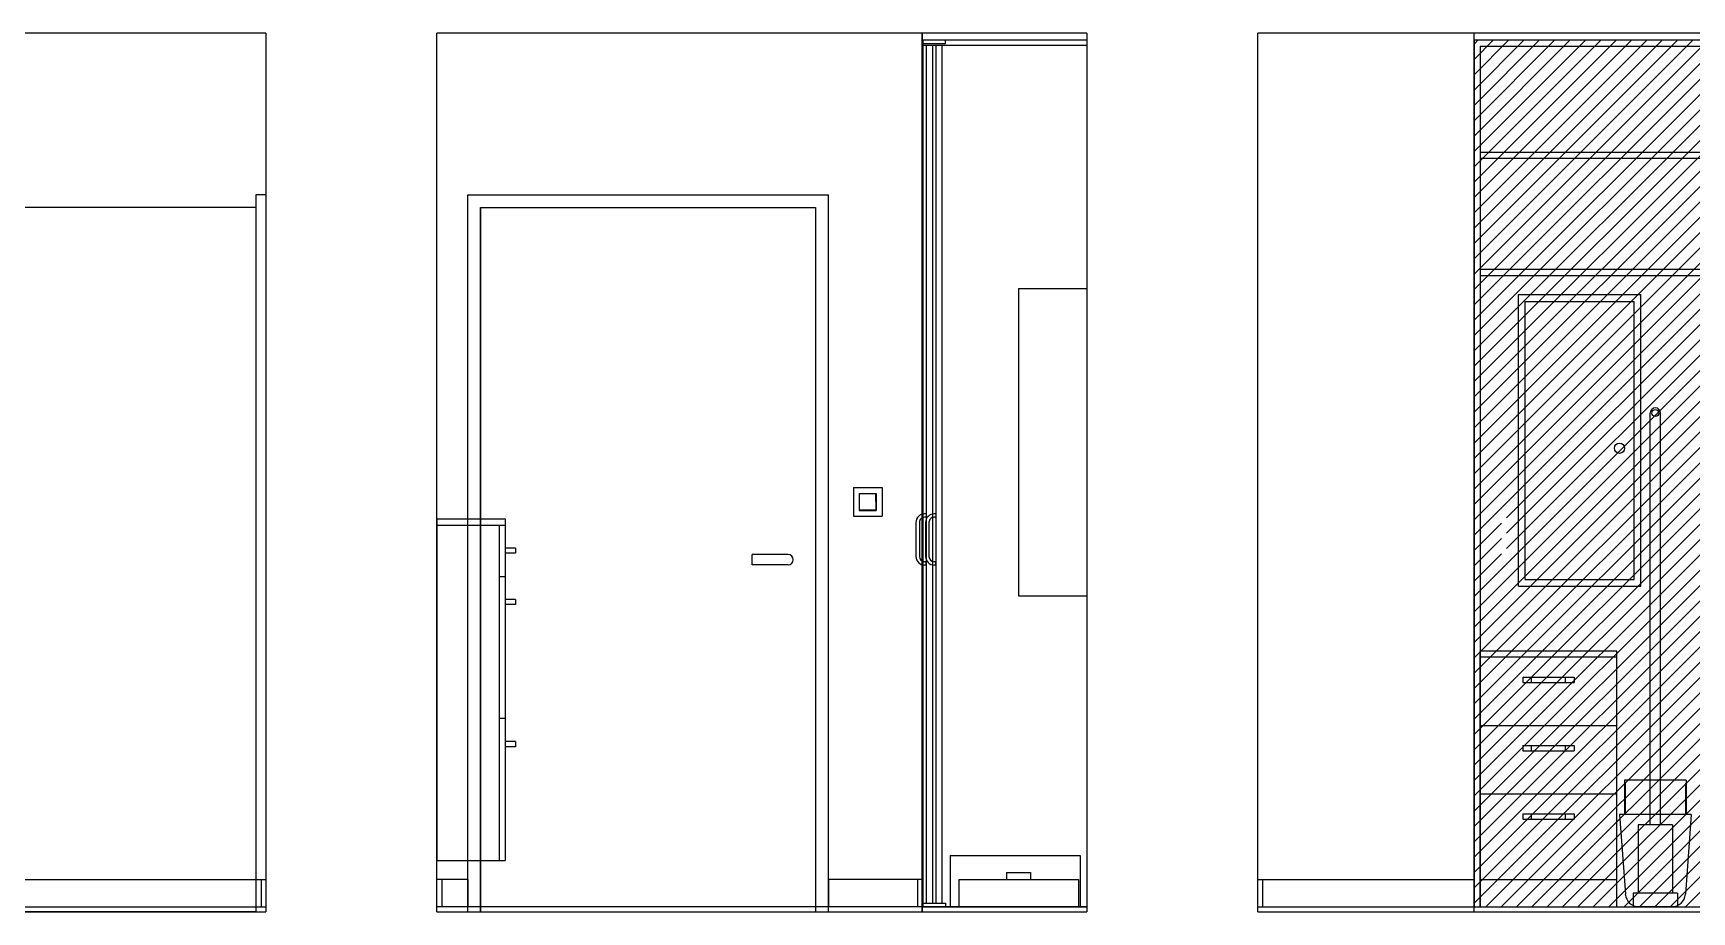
# Model space of a CAD drawing. Header units: millimetres. Extents: x 863 to 5283, y 810 to 2397.
# Drawn here: x 1705.2 to 2190.3, y 809.9 to 1067.1 of the extents above; entities that cross this region are included whole.
import ezdxf

# ---------------------------------------------------------------- set-up
doc = ezdxf.new("R2010")
doc.units = ezdxf.units.MM
for name, color, linetype in [('Drzwi', 34, 'Continuous'), ('Elektryka - obudowy', 253, 'Continuous'), ('Listwy', 9, 'Continuous'), ('Meble', 42, 'Continuous'), ('Meble wnętrze', 52, 'Continuous'), ('Panele', 44, 'Continuous'), ('Płytki', 254, 'Continuous'), ('Urządzenia', 183, 'Continuous'), ('Wbudowane', 175, 'Continuous'), ('Ściany', 7, 'Continuous')]:
    doc.layers.add(name, color=color, linetype=linetype)

# ---------------------------------------------------------------- blocks, each defined once
blk = doc.blocks.new('Z$W@#6359')
for p, q in [((0, 0), (0, 209.9)), ((0, 209.9), (105.5, 209.9)), ((105.5, 0), (105.5, 209.9)), ((3.75, 206.15), (3.75, 0)), ((3.75, 206.15), (101.75, 206.15)), ((101.75, 206.15), (101.75, 0)), ((83.22, 101.58), (83.22, 104.58)), ((93.72, 104.58), (83.22, 104.58)), ((93.72, 101.58), (83.22, 101.58))]:
    blk.add_line(p, q)
blk.add_arc((93.72, 103.08), 1.5, 270, 90)
blk = doc.blocks.new('Z$W@#20537')
for p, q in [((0, 90), (20, 90)), ((0, 90), (0, 0)), ((0, 0), (20, 0))]:
    blk.add_line(p, q)
blk = doc.blocks.new('Z$W@#8260')
for p, q in [((9, 24), (9, 144.5)), ((12, 24), (12, 144.5)), ((19.5, 37), (1.5, 37)), ((1.5, 37), (1.5, 27)), ((1.69, 36.19), (1.69, 27)), ((19.31, 36.19), (19.31, 27)), ((19.5, 37), (19.5, 27)), ((21, 27), (0, 27)), ((0, 27), (1.73, 3.7)), ((21, 27), (19.27, 3.7)), ((15.5, 24), (5.5, 24)), ((5.5, 24), (5.5, 4)), ((15.5, 24), (15.5, 4)), ((17, 4), (4, 4)), ((4, 4), (4, 0)), ((17, 0), (4, 0)), ((15.29, 0), (5.71, 0)), ((17, 4), (17, 0))]:
    blk.add_line(p, q)
blk.add_circle((10.5, 144.5), 1)
for centre, radius, start, end in [((10.5, 144.5), 1.5, 0, 180), ((5.71, 4), 4, 184.2364, 270), ((15.29, 4), 4, 270, 355.7636)]:
    blk.add_arc(centre, radius, start, end)
blk = doc.blocks.new('Z$W@#29790')
for p, q in [((14, 10), (14, 8)), ((14, 10), (21, 10)), ((21, 10), (21, 8)), ((0, 8), (0, 0)), ((0, 8), (35, 8)), ((35, 8), (35, 0)), ((0, 0), (35, 0))]:
    blk.add_line(p, q)
blk = doc.blocks.new('Z$W@#17713')
for p, q in [((0, 206.15), (0, 0)), ((98, 206.15), (0, 206.15)), ((98, 206.15), (98, 0)), ((8.03, 104.58), (18.53, 104.58)), ((18.53, 101.58), (18.53, 104.58)), ((8.03, 101.58), (18.53, 101.58))]:
    blk.add_line(p, q)
blk.add_arc((8.03, 103.08), 1.5, 90, 270)
at = {"layer": 'Ściany'}
blk.add_line((98, 0), (0, 0), dxfattribs=at)
blk = doc.blocks.new('Z$W@#29155')
for p, q in [((0, 8.4), (8.4, 8.4)), ((0, 8.4), (0, 0)), ((1.7, 6.7), (1.7, 1.7)), ((1.7, 6.7), (6.7, 6.7)), ((1.75, 1.75), (1.8, 6.65)), ((1.8, 6.65), (6.6, 6.65)), ((6.65, 1.75), (6.6, 6.65)), ((6.7, 6.7), (6.7, 1.7)), ((8.4, 8.4), (8.4, 0)), ((0, 0), (8.4, 0)), ((1.7, 1.7), (6.7, 1.7)), ((1.75, 1.85), (6.65, 1.85)), ((1.75, 1.75), (6.65, 1.75))]:
    blk.add_line(p, q)
blk = doc.blocks.new('Z$W@#13215')
for p, q in [((0, 0), (0, 74.8)), ((40, 74.8), (0, 74.8)), ((40, 73), (0, 73)), ((40, 0), (40, 74.8)), ((12.5, 67.175), (27.5, 67.175)), ((12.5, 67.175), (12.5, 65.675)), ((12.5, 65.675), (27.5, 65.675)), ((15, 65.675), (15, 67.175)), ((25, 65.675), (25, 67.175)), ((27.5, 67.175), (27.5, 65.675)), ((0, 53), (40, 53)), ((12.5, 47.175), (27.5, 47.175)), ((12.5, 47.175), (12.5, 45.675)), ((12.5, 45.675), (27.5, 45.675)), ((15, 45.675), (15, 47.175)), ((25, 45.675), (25, 47.175)), ((27.5, 47.175), (27.5, 45.675)), ((0, 33), (40, 33)), ((12.5, 27.175), (27.5, 27.175)), ((12.5, 27.175), (12.5, 25.675)), ((12.5, 25.675), (27.5, 25.675)), ((15, 25.675), (15, 27.175)), ((25, 25.675), (25, 27.175)), ((27.5, 27.175), (27.5, 25.675)), ((0, 8), (40, 8)), ((0, 0), (40, 0))]:
    blk.add_line(p, q)
blk = doc.blocks.new('Z$W@#25815')
for p, q in [((0, 100), (20, 100)), ((0, 100), (0, 0)), ((0, 98.2), (20, 98.2)), ((18.2, 98.2), (18.2, 0)), ((20, 100), (20, 0)), ((23, 91.45), (20, 91.45)), ((23, 89.95), (20, 89.95)), ((23, 91.45), (23, 89.95)), ((18.2, 83.2), (20, 83.2)), ((23, 76.45), (20, 76.45)), ((23, 74.95), (20, 74.95)), ((23, 76.45), (23, 74.95)), ((20, 41.6), (18.2, 41.6)), ((23, 34.85), (20, 34.85)), ((23, 34.85), (23, 33.35)), ((23, 33.35), (20, 33.35)), ((0, 0), (20, 0))]:
    blk.add_line(p, q)
blk = doc.blocks.new('Z$W@#11979')
for p, q in [((0, 0), (0, 85.4)), ((0, 85.4), (35.8, 85.4)), ((2, 2), (2, 83.4)), ((2, 83.4), (33.8, 83.4)), ((33.8, 2), (33.8, 83.4)), ((35.8, 0), (35.8, 85.4)), ((0, 0), (35.8, 0)), ((2, 2), (33.8, 2))]:
    blk.add_line(p, q)
blk.add_circle((29.55, 40.4), 1.5)
blk = doc.blocks.new('Z$W@#29011')
for p, q in [((0, 3), (0, 2.5)), ((0, 3), (1, 3)), ((1, 3), (1, 2.5)), ((2.5, 1), (12.5, 1)), ((2.5, 0), (12.5, 0)), ((15, 3), (14, 3)), ((14, 3), (14, 2.5)), ((15, 3), (15, 2.5))]:
    blk.add_line(p, q)
for centre, radius, start, end in [((2.5, 2.5), 2.5, 180, 270), ((2.5, 2.5), 1.5, 180, 270), ((12.5, 2.5), 1.5, 270, 0), ((12.5, 2.5), 2.5, 270, 0)]:
    blk.add_arc(centre, radius, start, end)
blk = doc.blocks.new('Z$W@#23724')
for p, q in [((2, 253.7), (2, 0)), ((2, 253.7), (50, 253.7)), ((2, 252.7), (8.6, 252.7)), ((8.6, 252.7), (8.6, 253.7)), ((50, 253.7), (50, 0)), ((2, 252.2), (50, 252.2)), ((3, 252.2), (3, 1)), ((4.8, 252.2), (4.8, 1)), ((5.8, 252.2), (5.8, 1)), ((7.6, 252.2), (7.6, 1)), ((10, 15), (10, 0)), ((10, 15), (48, 15)), ((48, 15), (48, 0)), ((2, 1), (8.6, 1)), ((2, 0), (50, 0)), ((8.6, 1), (8.6, 0))]:
    blk.add_line(p, q)
at = {"rotation": -90.00000000000001}
for p in [(0, 115), (2.8, 115)]:
    blk.add_blockref('Z$W@#29011', p, dxfattribs=at)
blk = doc.blocks.new('Z$W@#32096')
for p, q in [((0, 253.7), (185.4, 253.7)), ((0, 253.7), (0, 0)), ((91.8, 253.4), (91.8, 0)), ((93.6, 253.4), (93.6, 0)), ((185.4, 253.7), (185.4, 0)), ((1.8, 251.9), (1.8, 0)), ((1.8, 251.9), (183.6, 251.9)), ((183.6, 251.9), (183.6, 0)), ((1.8, 220.9), (91.8, 220.9)), ((1.8, 219.1), (91.8, 219.1)), ((93.6, 220.9), (183.6, 220.9)), ((93.6, 219.1), (183.6, 219.1)), ((1.8, 186.6), (91.8, 186.6)), ((1.8, 184.8), (91.8, 184.8)), ((93.6, 186.6), (183.6, 186.6)), ((93.6, 184.8), (183.6, 184.8)), ((98.6, 172.5), (98.6, 177.5)), ((98.6, 177.5), (178.6, 177.5)), ((178.6, 172.5), (178.6, 177.5)), ((98.6, 172.5), (178.6, 172.5)), ((93.6, 45), (183.6, 45)), ((93.6, 43.2), (183.6, 43.2)), ((0, 0), (185.4, 0))]:
    blk.add_line(p, q)
for centre in [(101.1, 175), (116.1, 175), (131.1, 175), (146.1, 175), (161.1, 175), (176.1, 175)]:
    blk.add_circle(centre, 1)
blk = doc.blocks.new('Z$W@#23146')
h = blk.add_hatch()
h.set_pattern_fill('ANSI31', color=256, style=0)
h.set_pattern_definition([(45, (-2380.1283, -218.9155), (-2.245064, 2.245064), [])])
h.paths.add_polyline_path([(92.7, 0), (0, 0), (0, 253.7), (92.7, 253.7)])
h.paths.add_polyline_path([(8, 102.5), (8, 100), (9.5, 100), (9.5, 102.5), (9.5, 112.5), (9.5, 115), (8, 115), (8, 112.5)], flags=16)
h.paths.add_polyline_path([(8, 102.5), (9.5, 102.5), (9.5, 100), (8, 100)], flags=16)
for p, q in [((0, 253.7), (0, 0)), ((0, 253.7), (185.4, 253.7)), ((92.7, 253.7), (92.7, 0)), ((185.4, 253.7), (185.4, 0)), ((0, 0), (185.4, 0))]:
    blk.add_line(p, q)

msp = doc.modelspace()

# ---------------------------------------------------------------- linework, layer by layer
for p, q in [((1773.291, 1067.117), (1585.291, 1067.117)), ((1773.291, 1067.117), (1773.291, 809.917)), ((1585.291, 809.917), (1773.291, 809.917))]:
    msp.add_line(p, q)
at = {"layer": 'Drzwi'}
for p, q in [((1773.291, 1019.817), (1770.291, 1019.817)), ((1770.291, 1019.817), (1770.291, 809.917))]:
    msp.add_line(p, q, dxfattribs=at)
at = {"layer": 'Listwy'}
for p, q in [((1585.291, 819.417), (1773.291, 819.417)), ((1771.891, 819.417), (1771.891, 811.417)), ((1832.291, 819.417), (1823.291, 819.417)), ((1824.691, 819.417), (1824.691, 811.417)), ((1832.291, 819.417), (1832.291, 811.417)), ((1965.191, 819.417), (1937.791, 819.417)), ((1937.791, 819.417), (1937.791, 811.417)), ((1963.791, 819.417), (1963.791, 811.417)), ((2063.391, 819.417), (2126.591, 819.417)), ((2064.791, 811.417), (2064.791, 819.417))]:
    msp.add_line(p, q, dxfattribs=at)
at = {"layer": 'Panele'}
msp.add_line((2063.391, 811.417), (2312.791, 811.417), dxfattribs=at)
at = {"layer": 'Płytki'}
for p, q in [((1585.291, 811.417), (1773.291, 811.417)), ((2013.391, 811.417), (1823.291, 811.417))]:
    msp.add_line(p, q, dxfattribs=at)
at = {"layer": 'Ściany'}
for p, q in [((1823.291, 809.917), (1823.291, 1067.117)), ((1965.191, 1067.117), (1823.291, 1067.117)), ((1965.191, 809.917), (1965.191, 1067.117)), ((1965.191, 1067.117), (1965.191, 809.917)), ((2013.391, 1067.117), (1965.191, 1067.117)), ((2013.391, 1067.117), (2013.391, 809.917)), ((2063.391, 809.917), (2063.391, 1067.117)), ((2126.591, 1067.117), (2063.391, 1067.117)), ((2126.591, 809.917), (2126.591, 1067.117)), ((2312.791, 1067.117), (2126.591, 1067.117)), ((2126.591, 809.917), (2126.591, 1067.117)), ((1773.291, 1034.93), (1773.291, 809.917)), ((1836.041, 809.917), (1836.041, 1016.067)), ((1836.041, 1016.067), (1934.041, 1016.067)), ((1934.041, 1016.067), (1934.041, 809.917)), ((1823.291, 809.917), (1965.191, 809.917)), ((1965.191, 809.917), (2013.391, 809.917)), ((2063.391, 809.917), (2126.591, 809.917)), ((2126.591, 809.917), (2312.791, 809.917))]:
    msp.add_line(p, q, dxfattribs=at)

# ---------------------------------------------------------------- block references
at = {"layer": 'Drzwi'}
msp.add_blockref('Z$W@#6359', (1832.291, 809.917), dxfattribs=at)
at = {"layer": 'Elektryka - obudowy'}
msp.add_blockref('Z$W@#29155', (1945.091, 925.717), dxfattribs=at)
at = {"layer": 'Meble'}
for name, p in [('Z$W@#23724', (1963.391, 811.417)), ('Z$W@#23146', (2126.591, 811.417)), ('Z$W@#25815', (1823.291, 824.917))]:
    msp.add_blockref(name, p, dxfattribs=at)
at = {"layer": 'Meble wnętrze'}
for name, p in [('Z$W@#32096', (2126.591, 811.417)), ('Z$W@#8260', (2169.125, 811.417)), ('Z$W@#13215', (2128.391, 811.417))]:
    msp.add_blockref(name, p, dxfattribs=at)
at = {"layer": 'Urządzenia'}
msp.add_blockref('Z$W@#29790', (1975.891, 811.417), dxfattribs=at)
at = {"layer": 'Wbudowane'}
for name, p in [('Z$W@#20537', (1993.391, 902.417)), ('Z$W@#11979', (2139.591, 905.217))]:
    msp.add_blockref(name, p, dxfattribs=at)
at = {"layer": 'Ściany'}
msp.add_blockref('Z$W@#17713', (1672.291, 809.917), dxfattribs=at)

doc.saveas('drawing.dxf')
